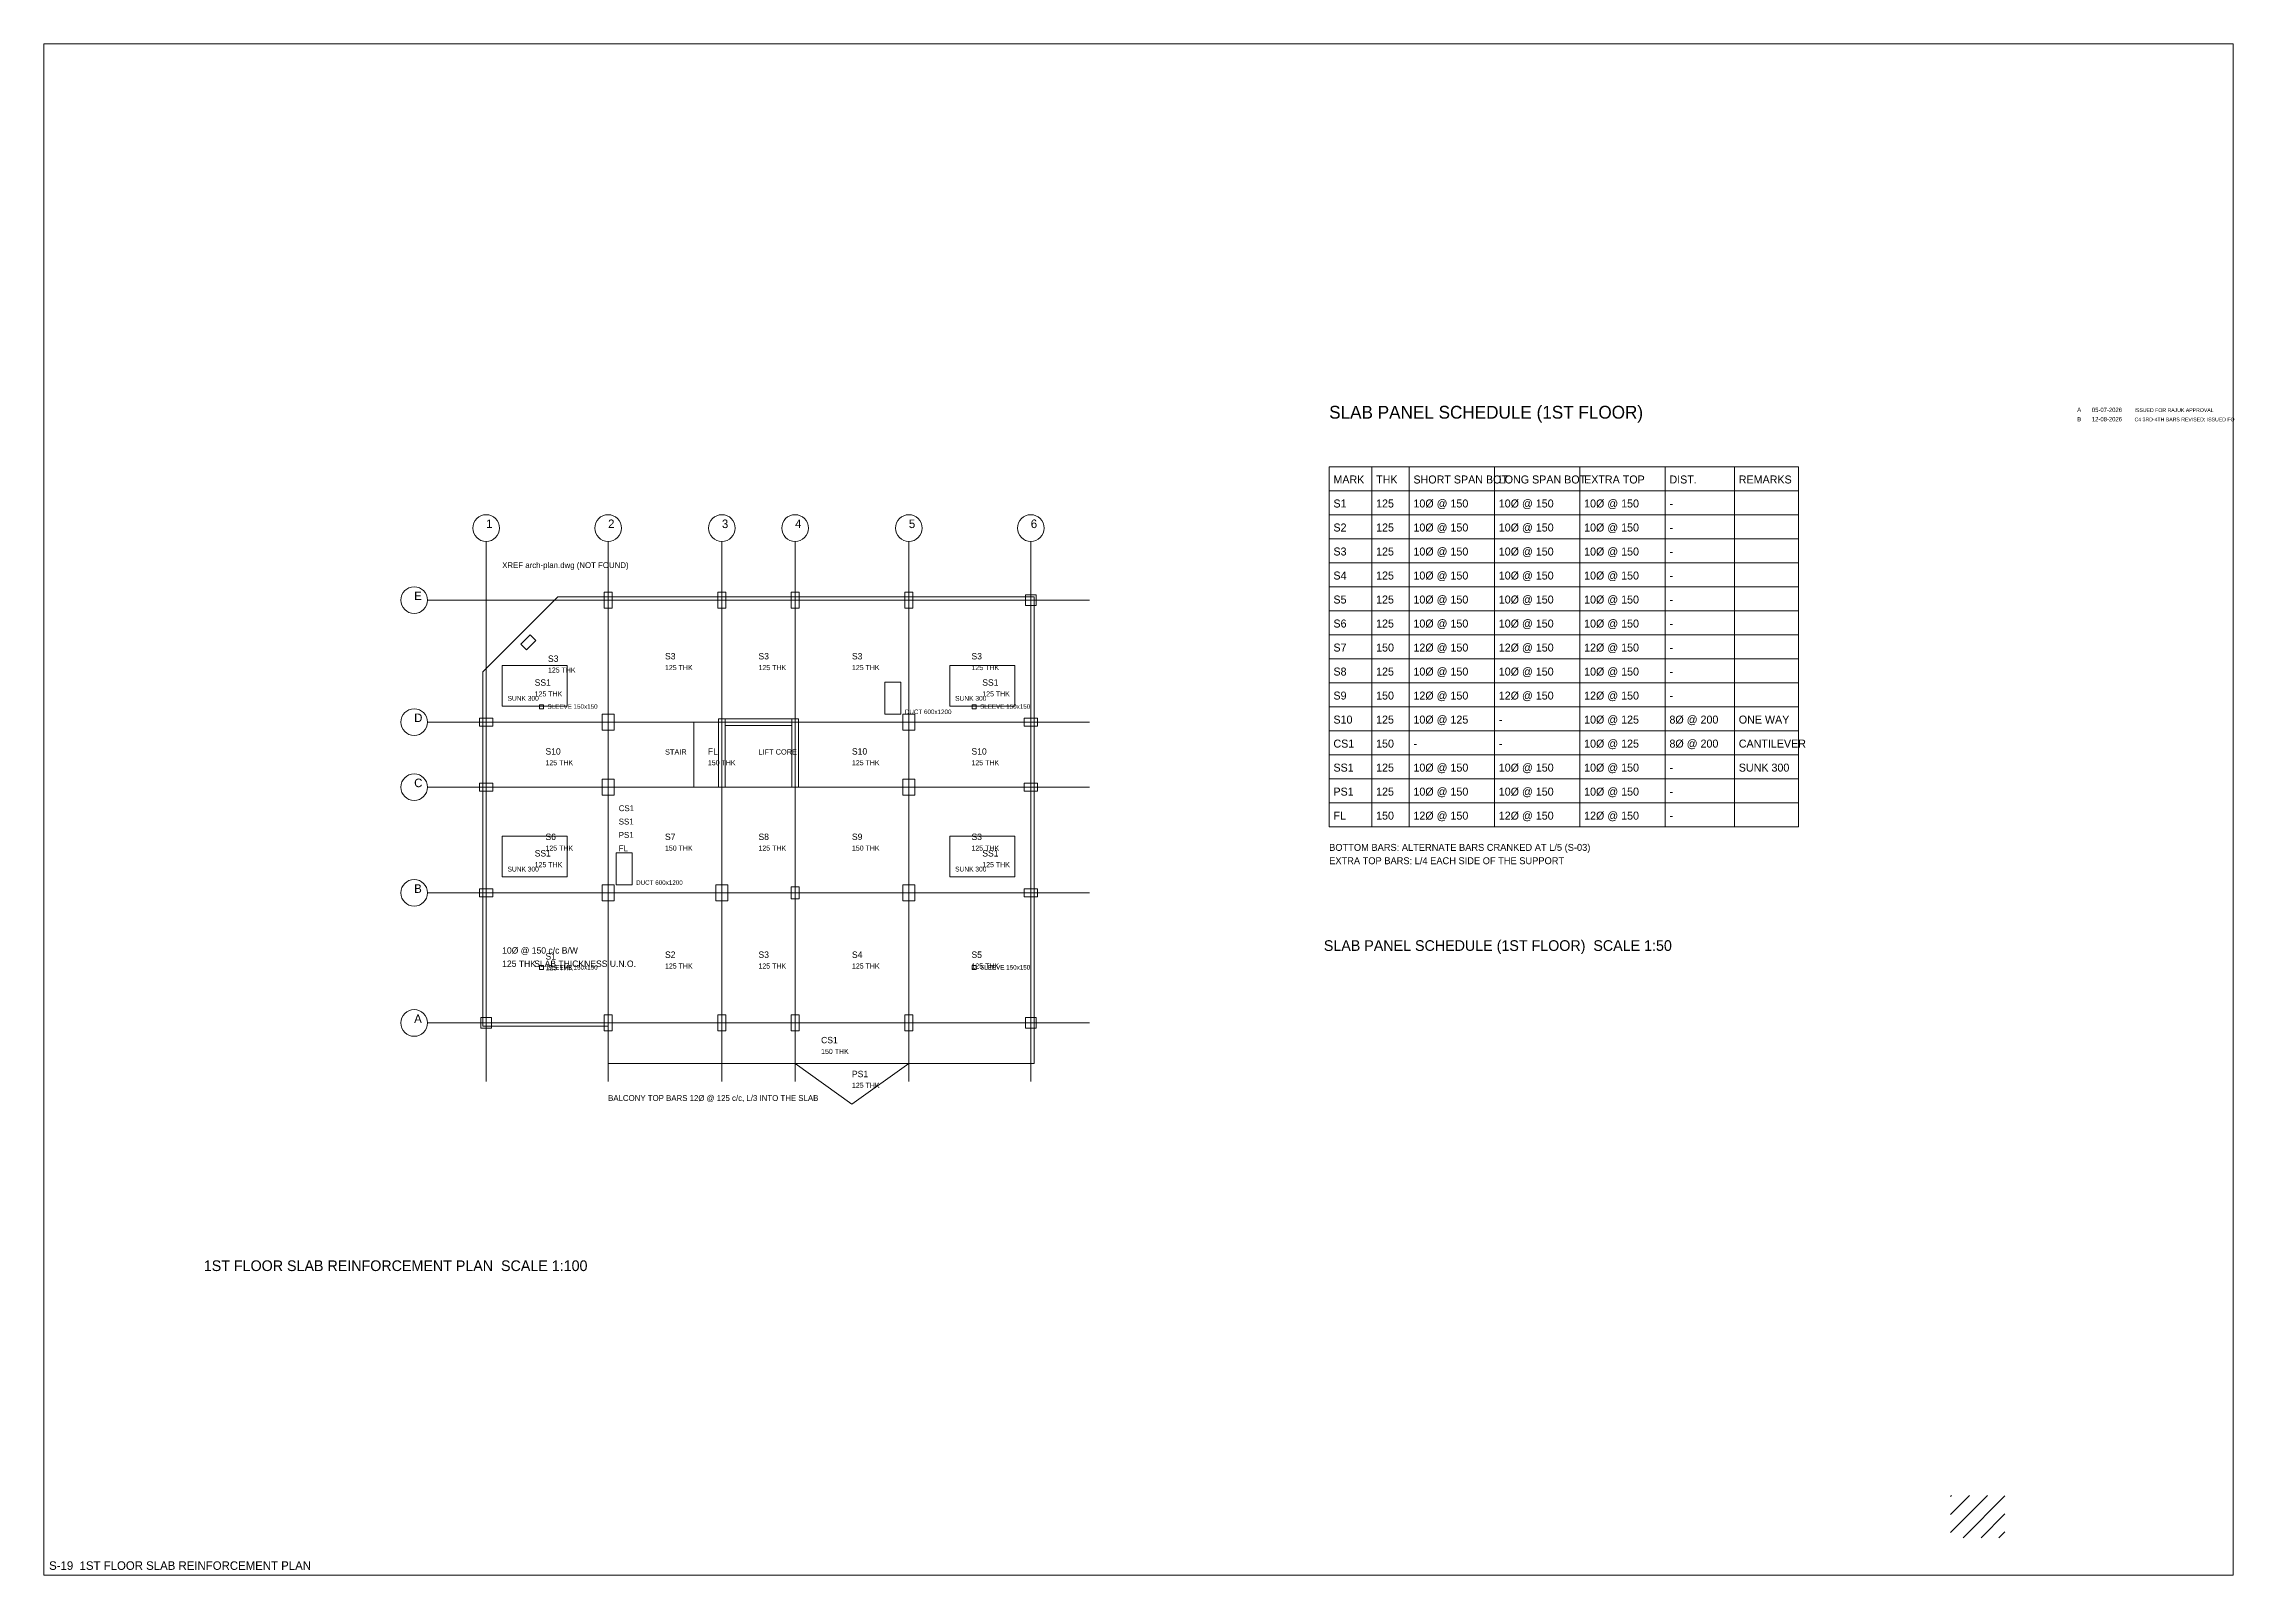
# Model space of a CAD drawing. Extents: x 1000 to 741800, y -207200 to 58400.
# Drawn here: x 283300 to 365400, y -137800 to -80400 of the extents above; entities that cross this region are included whole.
import ezdxf

# ---------------------------------------------------------------- set-up
doc = ezdxf.new("R2010")
doc.units = 0
doc.layers.get('0').update_dxf_attribs({"lineweight": 0, "plot": 0})
for name, color, linetype, lineweight, plot in [('Column', 1, 'Continuous', 0, False), ('Grid', 8, 'Continuous', 0, False), ('Grid Circle', 8, 'Continuous', 0, False), ('Hatch', 9, 'Continuous', 0, False), ('Sheet', 7, 'Continuous', 0, False), ('Slab', 5, 'Continuous', 0, False), ('Text-1', 7, 'Continuous', 0, False), ('Text-2', 7, 'Continuous', 0, False), ('TITLE', 7, 'Continuous', 0, False), ('Wall', 1, 'Continuous', 0, False)]:
    doc.layers.add(name, color=color, linetype=linetype, lineweight=lineweight, plot=plot)

# ---------------------------------------------------------------- blocks, each defined once
blk = doc.blocks.new('GRID_BUBBLE')
at = {"layer": 'Grid Circle'}
blk.add_circle((0, 0), 500, dxfattribs=at)
at = {"layer": 'Text-1'}
blk.add_attdef('GRID', (0, 0), '', height=320, dxfattribs=at)

msp = doc.modelspace()

# ---------------------------------------------------------------- hatches: boundary and pattern name
at = {"layer": 'Hatch'}
h = msp.add_hatch(dxfattribs=at)
h.set_pattern_fill('ANSI31', color=256, scale=150)
h.paths.add_polyline_path([(354800, -136400), (356842, -136400), (356842, -134815), (354800, -134815)])

# ---------------------------------------------------------------- linework, layer by layer
for p, q in [((331500, -96250), (349100, -96250)), ((331500, -96250), (331500, -109750)), ((333100, -96250), (333100, -109750)), ((334500, -96250), (334500, -109750)), ((337700, -96250), (337700, -109750)), ((340900, -96250), (340900, -109750)), ((344100, -96250), (344100, -109750)), ((346700, -96250), (346700, -109750)), ((349100, -96250), (349100, -109750)), ((331500, -97150), (349100, -97150)), ((331500, -98050), (349100, -98050)), ((331500, -98950), (349100, -98950)), ((331500, -99850), (349100, -99850)), ((331500, -100750), (349100, -100750)), ((331500, -101650), (349100, -101650)), ((331500, -102550), (349100, -102550)), ((331500, -103450), (349100, -103450)), ((331500, -104350), (349100, -104350)), ((331500, -105250), (349100, -105250)), ((331500, -106150), (349100, -106150)), ((331500, -107050), (349100, -107050)), ((331500, -107950), (349100, -107950)), ((331500, -108850), (349100, -108850)), ((331500, -109750), (349100, -109750))]:
    msp.add_line(p, q)
at = {"layer": 'Column'}
for points in [[(304311, -101551), (304611, -101551), (304611, -100951), (304311, -100951)], [(308578, -101551), (308878, -101551), (308878, -100951), (308578, -100951)], [(311322, -101551), (311622, -101551), (311622, -100951), (311322, -100951)], [(315589, -101551), (315889, -101551), (315889, -100951), (315589, -100951)], [(320111, -101451), (320511, -101451), (320511, -101051), (320111, -101051)], [(301402, -103118), (301756, -102764), (301544, -102552), (301190, -102906)], [(299639, -105973), (300139, -105973), (300139, -105673), (299639, -105673)], [(304236, -106123), (304686, -106123), (304686, -105523), (304236, -105523)], [(315514, -106123), (315964, -106123), (315964, -105523), (315514, -105523)], [(320061, -105973), (320561, -105973), (320561, -105673), (320061, -105673)], [(299639, -108412), (300139, -108412), (300139, -108112), (299639, -108112)], [(304236, -108562), (304686, -108562), (304686, -107962), (304236, -107962)], [(315514, -108562), (315964, -108562), (315964, -107962), (315514, -107962)], [(320061, -108412), (320561, -108412), (320561, -108112), (320061, -108112)], [(299639, -112374), (300139, -112374), (300139, -112074), (299639, -112074)], [(304236, -112524), (304686, -112524), (304686, -111924), (304236, -111924)], [(308503, -112524), (308953, -112524), (308953, -111924), (308503, -111924)], [(311322, -112449), (311622, -112449), (311622, -111999), (311322, -111999)], [(315514, -112524), (315964, -112524), (315964, -111924), (315514, -111924)], [(320061, -112374), (320561, -112374), (320561, -112074), (320061, -112074)], [(299689, -117301), (300089, -117301), (300089, -116901), (299689, -116901)], [(304311, -117401), (304611, -117401), (304611, -116801), (304311, -116801)], [(308578, -117401), (308878, -117401), (308878, -116801), (308578, -116801)], [(311322, -117401), (311622, -117401), (311622, -116801), (311322, -116801)], [(315589, -117401), (315889, -117401), (315889, -116801), (315589, -116801)], [(320111, -117301), (320511, -117301), (320511, -116901), (320111, -116901)]]:
    msp.add_lwpolyline(points, close=True, dxfattribs=at)
at = {"layer": 'Grid'}
for p, q in [((299889, -119301), (299889, -99051)), ((304461, -119301), (304461, -99051)), ((308728, -119301), (308728, -99051)), ((311472, -119301), (311472, -99051)), ((315739, -119301), (315739, -99051)), ((320311, -119301), (320311, -99051)), ((297689, -101251), (322511, -101251)), ((297689, -105823), (322511, -105823)), ((297689, -108262), (322511, -108262)), ((297689, -112224), (322511, -112224)), ((297689, -117101), (322511, -117101))]:
    msp.add_line(p, q, dxfattribs=at)
at = {"layer": 'Sheet'}
msp.add_lwpolyline([(283300, -137800), (365400, -137800), (365400, -80400), (283300, -80400)], close=True, dxfattribs=at)
at = {"layer": 'Slab'}
for points in [[(299764, -117226), (304461, -117226), (304461, -118625), (320436, -118625), (320436, -101126), (302581, -101126), (299764, -103943)], [(299764, -105823), (304461, -105823), (304461, -101126), (302581, -101126), (299764, -103943)], [(304461, -105823), (308728, -105823), (308728, -101126), (304461, -101126)], [(308728, -105823), (311472, -105823), (311472, -101126), (308728, -101126)], [(311472, -105823), (315739, -105823), (315739, -101126), (311472, -101126)], [(315739, -105823), (320436, -105823), (320436, -101126), (315739, -101126)], [(300489, -105223), (302927, -105223), (302927, -103699), (300489, -103699)], [(300489, -105223), (302927, -105223), (302927, -103699), (300489, -103699)], [(317273, -105223), (319711, -105223), (319711, -103699), (317273, -103699)], [(317273, -105223), (319711, -105223), (319711, -103699), (317273, -103699)], [(314839, -105523), (315439, -105523), (315439, -104323), (314839, -104323)], [(299764, -108262), (304461, -108262), (304461, -105823), (299764, -105823)], [(301889, -105323), (302039, -105323), (302039, -105173), (301889, -105173)], [(304461, -108262), (308728, -108262), (308728, -105823), (304461, -105823)], [(307680, -108262), (308728, -108262), (308728, -105823), (307680, -105823)], [(311472, -108262), (315739, -108262), (315739, -105823), (311472, -105823)], [(315739, -108262), (320436, -108262), (320436, -105823), (315739, -105823)], [(318111, -105323), (318261, -105323), (318261, -105173), (318111, -105173)], [(299764, -112224), (304461, -112224), (304461, -108262), (299764, -108262)], [(304461, -112224), (308728, -112224), (308728, -108262), (304461, -108262)], [(308728, -112224), (311472, -112224), (311472, -108262), (308728, -108262)], [(311472, -112224), (315739, -112224), (315739, -108262), (311472, -108262)], [(315739, -112224), (320436, -112224), (320436, -108262), (315739, -108262)], [(300489, -111624), (302927, -111624), (302927, -110100), (300489, -110100)], [(300489, -111624), (302927, -111624), (302927, -110100), (300489, -110100)], [(304761, -111924), (305361, -111924), (305361, -110724), (304761, -110724)], [(317273, -111624), (319711, -111624), (319711, -110100), (317273, -110100)], [(317273, -111624), (319711, -111624), (319711, -110100), (317273, -110100)], [(299764, -117226), (304461, -117226), (304461, -112224), (299764, -112224)], [(304461, -117101), (308728, -117101), (308728, -112224), (304461, -112224)], [(308728, -117101), (311472, -117101), (311472, -112224), (308728, -112224)], [(311472, -117101), (315739, -117101), (315739, -112224), (311472, -112224)], [(315739, -117101), (320436, -117101), (320436, -112224), (315739, -112224)], [(301889, -115101), (302039, -115101), (302039, -114951), (301889, -114951)], [(318111, -115101), (318261, -115101), (318261, -114951), (318111, -114951)], [(304461, -117101), (304461, -118625), (320436, -118625), (320436, -117101)], [(311472, -118625), (315739, -118625), (313605, -120149)]]:
    msp.add_lwpolyline(points, close=True, dxfattribs=at)
at = {"layer": 'Wall'}
for points in [[(308603, -108262), (308853, -108262), (308853, -105698), (308603, -105698)], [(308853, -105948), (311347, -105948), (311347, -105698), (308853, -105698)], [(311347, -108262), (311597, -108262), (311597, -105698), (311347, -105698)]]:
    msp.add_lwpolyline(points, close=True, dxfattribs=at)

# ---------------------------------------------------------------- block references
at = {"layer": 'Grid Circle'}
for p, values in [((299889, -98551), {'GRID': '1'}), ((304461, -98551), {'GRID': '2'}), ((308728, -98551), {'GRID': '3'}), ((311472, -98551), {'GRID': '4'}), ((315739, -98551), {'GRID': '5'}), ((320311, -98551), {'GRID': '6'}), ((297189, -101251), {'GRID': 'E'}), ((297189, -105823), {'GRID': 'D'}), ((297189, -108262), {'GRID': 'C'}), ((297189, -112224), {'GRID': 'B'}), ((297189, -117101), {'GRID': 'A'})]:
    msp.add_blockref('GRID_BUBBLE', p, dxfattribs=at).add_auto_attribs(values)

# ---------------------------------------------------------------- texts
at = {"layer": 'Sheet'}
for s, height, p in [('SLAB PANEL SCHEDULE (1ST FLOOR)  SCALE 1:50', 400, (331300, -114400)), ('1ST FLOOR SLAB REINFORCEMENT PLAN  SCALE 1:100', 400, (289300, -126400)), ('S-19  1ST FLOOR SLAB REINFORCEMENT PLAN', 320, (283500, -137600))]:
    msp.add_text(s, height=height, dxfattribs=at).set_placement(p)
at = {"layer": 'Text-1'}
for s, height, p in [('SLAB PANEL SCHEDULE (1ST FLOOR)', 480, (331500, -94450)), ('MARK', 300, (331660, -96880)), ('THK', 300, (333260, -96880)), ('SHORT SPAN BOT.', 300, (334660, -96880)), ('LONG SPAN BOT.', 300, (337860, -96880)), ('EXTRA TOP', 300, (341060, -96880)), ('DIST.', 300, (344260, -96880)), ('REMARKS', 300, (346860, -96880)), ('S1', 300, (331660, -97780)), ('125', 300, (333260, -97780)), ('10%%C @ 150', 300, (334660, -97780)), ('10%%C @ 150', 300, (337860, -97780)), ('10%%C @ 150', 300, (341060, -97780)), ('-', 300, (344260, -97780)), ('S2', 300, (331660, -98680)), ('125', 300, (333260, -98680)), ('10%%C @ 150', 300, (334660, -98680)), ('10%%C @ 150', 300, (337860, -98680)), ('10%%C @ 150', 300, (341060, -98680)), ('S3', 300, (331660, -99580)), ('125', 300, (333260, -99580)), ('10%%C @ 150', 300, (334660, -99580)), ('10%%C @ 150', 300, (337860, -99580)), ('10%%C @ 150', 300, (341060, -99580)), ('-', 300, (344260, -98680)), ('-', 300, (344260, -99580)), ('S4', 300, (331660, -100480)), ('125', 300, (333260, -100480)), ('10%%C @ 150', 300, (334660, -100480)), ('10%%C @ 150', 300, (337860, -100480)), ('10%%C @ 150', 300, (341060, -100480)), ('-', 300, (344260, -100480)), ('S5', 300, (331660, -101380)), ('125', 300, (333260, -101380)), ('10%%C @ 150', 300, (334660, -101380)), ('10%%C @ 150', 300, (337860, -101380)), ('10%%C @ 150', 300, (341060, -101380)), ('-', 300, (344260, -101380)), ('S6', 300, (331660, -102280)), ('125', 300, (333260, -102280)), ('10%%C @ 150', 300, (334660, -102280)), ('10%%C @ 150', 300, (337860, -102280)), ('10%%C @ 150', 300, (341060, -102280)), ('-', 300, (344260, -102280)), ('S3', 240, (302206, -103568)), ('S3', 240, (306595, -103475)), ('S3', 240, (310100, -103475)), ('S3', 240, (313605, -103475)), ('S3', 240, (318087, -103475)), ('S7', 300, (331660, -103180)), ('150', 300, (333260, -103180)), ('12%%C @ 150', 300, (334660, -103180)), ('12%%C @ 150', 300, (337860, -103180)), ('12%%C @ 150', 300, (341060, -103180)), ('-', 300, (344260, -103180)), ('SS1', 240, (301708, -104461)), ('SS1', 240, (318492, -104461)), ('S8', 300, (331660, -104080)), ('125', 300, (333260, -104080)), ('10%%C @ 150', 300, (334660, -104080)), ('10%%C @ 150', 300, (337860, -104080)), ('10%%C @ 150', 300, (341060, -104080)), ('-', 300, (344260, -104080)), ('S9', 300, (331660, -104980)), ('150', 300, (333260, -104980)), ('12%%C @ 150', 300, (334660, -104980)), ('12%%C @ 150', 300, (337860, -104980)), ('12%%C @ 150', 300, (341060, -104980)), ('-', 300, (344260, -104980)), ('S10', 300, (331660, -105880)), ('125', 300, (333260, -105880)), ('10%%C @ 125', 300, (334660, -105880)), ('-', 300, (337860, -105880)), ('10%%C @ 125', 300, (341060, -105880)), ('8%%C @ 200', 300, (344260, -105880)), ('ONE WAY', 300, (346860, -105880)), ('CS1', 300, (331660, -106780)), ('150', 300, (333260, -106780)), ('-', 300, (334660, -106780)), ('-', 300, (337860, -106780)), ('10%%C @ 125', 300, (341060, -106780)), ('8%%C @ 200', 300, (344260, -106780)), ('CANTILEVER', 300, (346860, -106780)), ('S10', 240, (302113, -107042)), ('STAIR', 200, (306595, -107042)), ('FL', 240, (308204, -107042)), ('LIFT CORE', 200, (310100, -107042)), ('S10', 240, (313605, -107042)), ('S10', 240, (318087, -107042)), ('SS1', 300, (331660, -107680)), ('125', 300, (333260, -107680)), ('10%%C @ 150', 300, (334660, -107680)), ('10%%C @ 150', 300, (337860, -107680)), ('10%%C @ 150', 300, (341060, -107680)), ('-', 300, (344260, -107680)), ('SUNK 300', 300, (346860, -107680)), ('PS1', 300, (331660, -108580)), ('125', 300, (333260, -108580)), ('10%%C @ 150', 300, (334660, -108580)), ('10%%C @ 150', 300, (337860, -108580)), ('10%%C @ 150', 300, (341060, -108580)), ('CS1', 220, (304861, -109162)), ('FL', 300, (331660, -109480)), ('150', 300, (333260, -109480)), ('12%%C @ 150', 300, (334660, -109480)), ('12%%C @ 150', 300, (337860, -109480)), ('12%%C @ 150', 300, (341060, -109480)), ('-', 300, (344260, -108580)), ('S6', 240, (302113, -110243)), ('SS1', 220, (304861, -109662)), ('PS1', 220, (304861, -110162)), ('S7', 240, (306595, -110243)), ('S8', 240, (310100, -110243)), ('S9', 240, (313605, -110243)), ('S3', 240, (318087, -110243)), ('-', 300, (344260, -109480)), ('SS1', 240, (301708, -110862)), ('FL', 220, (304861, -110662)), ('SS1', 240, (318492, -110862)), ('10Ø @ 150 c/c B/W', 240, (300489, -114501)), ('125 THK', 240, (300489, -115001)), ('SLAB THICKNESS U.N.O.', 240, (301689, -115001)), ('S1', 240, (302113, -114725)), ('S2', 240, (306595, -114662)), ('S3', 240, (310100, -114662)), ('S4', 240, (313605, -114662)), ('S5', 240, (318087, -114662)), ('CS1', 240, (312448, -117863)), ('PS1', 240, (313605, -119133))]:
    msp.add_text(s, height=height, dxfattribs=at).set_placement(p)
at = {"layer": 'Text-2'}
for s, height, p in [('XREF arch-plan.dwg (NOT FOUND)', 220, (300489, -100051)), ('125 THK', 190, (302206, -103968)), ('125 THK', 190, (306595, -103875)), ('125 THK', 190, (310100, -103875)), ('125 THK', 190, (313605, -103875)), ('125 THK', 190, (318087, -103875)), ('SUNK 300', 180, (300689, -105023)), ('125 THK', 190, (301708, -104861)), ('SUNK 300', 180, (317473, -105023)), ('125 THK', 190, (318492, -104861)), ('SLEEVE 150x150', 170, (302189, -105323)), ('DUCT 600x1200', 170, (315589, -105523)), ('SLEEVE 150x150', 170, (318411, -105323)), ('125 THK', 190, (302113, -107442)), ('150 THK', 190, (308204, -107442)), ('125 THK', 190, (313605, -107442)), ('125 THK', 190, (318087, -107442)), ('125 THK', 190, (302113, -110643)), ('150 THK', 190, (306595, -110643)), ('125 THK', 190, (310100, -110643)), ('150 THK', 190, (313605, -110643)), ('125 THK', 190, (318087, -110643)), ('BOTTOM BARS: ALTERNATE BARS CRANKED AT L/5 (S-03)', 260, (331500, -110650)), ('SUNK 300', 180, (300689, -111424)), ('125 THK', 190, (301708, -111262)), ('SUNK 300', 180, (317473, -111424)), ('125 THK', 190, (318492, -111262)), ('EXTRA TOP BARS: L/4 EACH SIDE OF THE SUPPORT', 260, (331500, -111150)), ('DUCT 600x1200', 170, (305511, -111924)), ('125 THK', 190, (302113, -115125)), ('SLEEVE 150x150', 170, (302189, -115101)), ('125 THK', 190, (306595, -115062)), ('125 THK', 190, (310100, -115062)), ('125 THK', 190, (313605, -115062)), ('125 THK', 190, (318087, -115062)), ('SLEEVE 150x150', 170, (318411, -115101)), ('150 THK', 190, (312448, -118263)), ('BALCONY TOP BARS 12%%C @ 125 c/c, L/3 INTO THE SLAB', 220, (304461, -120025)), ('125 THK', 190, (313605, -119533))]:
    msp.add_text(s, height=height, dxfattribs=at).set_placement(p)
at = {"layer": 'TITLE'}
for s, height, p in [('A', 160, (359550, -94200)), ('B', 160, (359550, -94550)), ('05-07-2026', 160, (360100, -94200)), ('12-08-2026', 160, (360100, -94550)), ('C4 3RD-4TH BARS REVISED; ISSUED FO', 140, (361700, -94550)), ('ISSUED FOR RAJUK APPROVAL', 140, (361700, -94200))]:
    msp.add_text(s, height=height, dxfattribs=at).set_placement(p)

doc.saveas('drawing.dxf')
